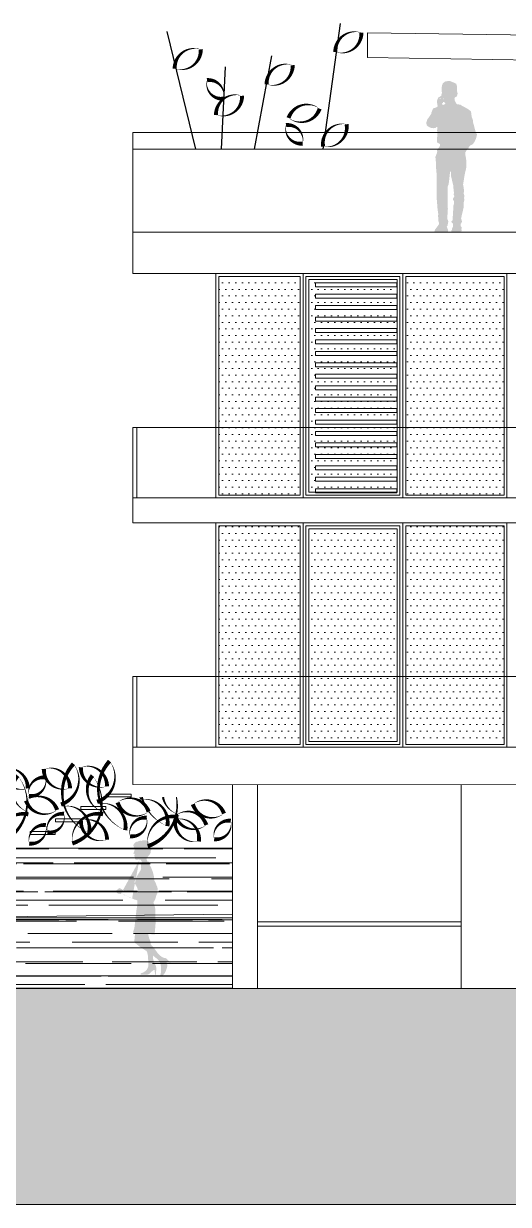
# Model space of a CAD drawing. Header units: metres. Extents: x -45 to 1930, y -347 to 488.
# Drawn here: x 191.44 to 197.27, y -127.61 to -113.4 of the extents above; entities that cross this region are included whole.
import ezdxf

# ---------------------------------------------------------------- set-up
doc = ezdxf.new("R2010")
doc.units = ezdxf.units.M
for name, color, linetype in [('2 lidi', 4, 'Continuous'), ('SRAFY', 3, 'Continuous'), ('srafy sklo', 252, 'Continuous'), ('SRAFY-TERÉN', 252, 'Continuous'), ('zariz.predmety', 203, 'Continuous'), ('ZARIZOVAKY', 251, 'Continuous'), ('ZDIVO', 1, 'Continuous')]:
    doc.layers.add(name, color=color, linetype=linetype)
doc.layers.add('FLOATINGWINDOWS', color=2, linetype='Continuous', plot=False)
pattern_1 = [(0, (0, 0), (0.0396875, 0.079375), [0, -0.079375])]
pattern_2 = [(0, (0, 0), (0.5588000000000001, 0.254), [3.81, -0.508, 1.27, -0.254]), (0, (0.33782, 0.127), (-0.254, 0.33782), [0.762, -0.08381999999999999, 1.524, -0.1905]), (0, (0.127, 0.2159), (1.3208, 0.17018), [2.032, -0.3556, 1.016, -0.254])]

# ---------------------------------------------------------------- blocks, each defined once
blk = doc.blocks.new('pan')
at = {"layer": '2 lidi'}
h = blk.add_hatch(color=254, dxfattribs=at)
h.dxf.hatch_style = 1
h.paths.add_polyline_path([(162.0869538203793, 139.2881764829906), (162.0869538203802, 139.3040680976421), (162.0750297976448, 139.3226083220937), (162.0392576611867, 139.4550384368357), (162.0392576611877, 139.473578639215), (162.0366078518141, 139.4868216661392), (162.0286584919477, 139.4987403660928), (162.0246838290792, 139.5146319807446), (162.0180593568384, 139.5702526320257), (162.0127597722185, 139.5821713319791), (161.9783125575056, 139.6073330588583), (161.9080931721995, 139.6457377905921), (161.8895446772204, 139.6589807954452), (161.8484729902626, 139.6629537101462), (161.8391987086449, 139.6735481052001), (161.8285995735329, 139.6947369394506), (161.8206502136666, 139.7079799443037), (161.8180004384219, 139.7357902589084), (161.8285995735358, 139.7490332858318), (161.8378738210261, 139.7490332858314), (161.851122765515, 139.7715464029088), (161.8550974283854, 139.7914109101872), (161.8537725407633, 139.8099511346381), (161.8484729902711, 139.8152483321651), (161.8471480685236, 139.8827876833992), (161.8391987086581, 139.9105980200758), (161.8232999889242, 139.9186747327599), (161.794152324704, 139.9311921630531), (161.766329548106, 139.941786580179), (161.7471185922498, 139.9444351899794), (161.7040595567926, 139.9364893826556), (161.6782241286919, 139.9153005484073), (161.6696123079481, 139.8934495948151), (161.6629878698305, 139.861004202027), (161.6623254089532, 139.829883136209), (161.6649751841987, 139.8146536629714), (161.6689498811956, 139.803397104432), (161.6696123079428, 139.800086353219), (161.6669625326964, 139.7980999069053), (161.6623254089508, 139.7861811848812), (161.6596756337032, 139.7630059263894), (161.6523887005835, 139.761019480076), (161.6338402056023, 139.7504250629522), (161.6232410363611, 139.7451278654262), (161.621253687862, 139.7411549507275), (161.6066798898773, 139.7047366653123), (161.6066798898769, 139.6961287165725), (161.6133043279902, 139.6537510701442), (161.6146292497409, 139.6424945116049), (161.6106545527428, 139.6325622579657), (161.6027051928761, 139.6279272018537), (161.5821693493957, 139.6193192531146), (161.5682579440327, 139.6166706433162), (161.5589836965421, 139.609386977405), (161.5384478530602, 139.5577392408238), (161.5384478530597, 139.5484691285985), (161.5073128403368, 139.5022512385431), (161.4940639299762, 139.4856974604049), (161.4900892329794, 139.4737787604535), (161.4854521092317, 139.460535733528), (161.4814774122341, 139.449941338475), (161.4808149854855, 139.4307389726106), (161.4847896483539, 139.4121987481596), (161.494726356719, 139.3996178847202), (161.5112875373282, 139.3910099359794), (161.5251989085633, 139.3830641286529), (161.5397727406732, 139.3784290725394), (161.5483845614165, 139.3771047676393), (161.5709077533936, 139.3751183213245), (161.5788571132605, 139.3777669311231), (161.5907811359974, 139.3797533774363), (161.6027051928623, 139.3896856310749), (161.6073423166075, 139.3916720773883), (161.613966788851, 139.3850505749618), (161.6106545527279, 139.3625374578843), (161.6086672042281, 139.3459837018183), (161.6126419012247, 139.3287677822668), (161.61330432797, 139.2877144407381), (161.6073423165999, 139.2546069065354), (161.6086672042219, 139.2340802357711), (161.6073423165973, 139.2075942260659), (161.6172790249623, 139.197661972426), (161.6325152838206, 139.1917026114129), (161.6431144530615, 139.1837568040864), (161.6431144530605, 139.1665408845352), (161.6384773293147, 139.1526357161973), (161.6278781600728, 139.1407170162448), (161.6152916764593, 139.1182038991676), (161.6073423165918, 139.1089337869427), (161.6113170135888, 139.0996636747171), (161.6080047774659, 139.0797991674386), (161.5887938216071, 139.0289461991966), (161.5921060577269, 138.9892171625672), (161.5967431814701, 138.9554474869498), (161.5954182938455, 138.9296236186591), (161.5974056082138, 138.8872459722306), (161.6013803052093, 138.8514898502998), (161.6046925413271, 138.7766668331539), (161.604030080448, 138.7150868208611), (161.6040300804455, 138.6693984452909), (161.604030080444, 138.6429124135142), (161.6053549680616, 138.5430603184881), (161.6027051928146, 138.5284930087361), (161.60535496806, 138.5145878403982), (161.6073423165584, 138.5066420330718), (161.6119794402991, 138.4285082647131), (161.6166165640419, 138.3874549231839), (161.6212536877853, 138.3576581622653), (161.6232410362831, 138.3397800792285), (161.6192663734124, 138.3172669621509), (161.625890845655, 138.2940917036584), (161.6219161486564, 138.2755514792078), (161.6265532724001, 138.2517140572301), (161.6311903961449, 138.2450925548036), (161.6298655085213, 138.2391331937916), (161.6292030817736, 138.2351603011641), (161.6338402055184, 138.2298630815658), (161.6265532723978, 138.2114554840405), (161.5960807205529, 138.1710643059999), (161.583494236938, 138.1551726913482), (161.5821693493143, 138.1465647205371), (161.5781946523166, 138.1439161328094), (161.5775322255685, 138.1326595742705), (161.5967431814238, 138.128353911439), (161.7398316931579, 138.128353911431), (161.7424814684054, 138.1505376352265), (161.7365194570377, 138.1591455839671), (161.7252578610506, 138.1922531181705), (161.7338696476657, 138.202847535295), (161.7358569961649, 138.2094690377209), (161.7424814684106, 138.2452251596513), (161.7424814684113, 138.2578060230897), (161.7312198724241, 138.2862785011806), (161.73850680555, 138.4040087013142), (161.735194569431, 138.4556564378969), (161.735856996186, 138.5913973038511), (161.7378443446894, 138.6748282697353), (161.7484434798043, 138.7033007478249), (161.7570553005511, 138.7788513700988), (161.7650046945501, 138.8487737241389), (161.7742789420407, 138.8567195314641), (161.7756038296608, 138.8037474899823), (161.8047514938756, 138.6805874874657), (161.806076381497, 138.6488042581626), (161.8100510443645, 138.6130481141601), (161.8127008537379, 138.5958322166802), (161.806076381493, 138.5759676873304), (161.8180004383566, 138.5600760726781), (161.8127008537351, 138.5455087629263), (161.8034266062445, 138.5375629556009), (161.7994519092458, 138.5163741434228), (161.8127008537325, 138.4978339189712), (161.8127008537307, 138.4647263847683), (161.8060763814859, 138.4475104872887), (161.8021016844839, 138.3799711139786), (161.7954772463627, 138.2700541383935), (161.7795784924996, 138.250189609044), (161.7848780771196, 138.2422438017183), (161.7915025493629, 138.2303251017645), (161.8021016844763, 138.2316494066635), (161.8007767968512, 138.194568957762), (161.7954772463577, 138.1813259529093), (161.7875278523617, 138.1641100333589), (161.7888527741124, 138.1535156383054), (161.7822283018683, 138.1482184187075), (161.7822283018672, 138.1283539114286), (161.7981270216011, 138.1283539114277), (161.8550974282931, 138.1283539114246), (161.9067682844929, 138.1336511089485), (161.9041185092478, 138.1548399211271), (161.8988189246273, 138.1588128358259), (161.905443396872, 138.1733801455777), (161.9027936216262, 138.1839745627027), (161.8921944523858, 138.199866177355), (161.8908695647638, 138.2210549895334), (161.9027936216293, 138.2382709090842), (161.9080931721225, 138.2501896090369), (161.9027936216312, 138.2740270310146), (161.8974940370114, 138.2899186456665), (161.9279665888635, 138.4210244555056), (161.9292914764901, 138.4832666092125), (161.9359159487354, 138.5097526409888), (161.9332661734909, 138.5415358702924), (161.9385657239843, 138.5561031800441), (161.9359159487385, 138.566697575098), (161.9292914764957, 138.5852377995489), (161.9292914764965, 138.5998051093009), (161.9332661734947, 138.6103995264257), (161.9319412858727, 138.632912643504), (161.9292914764997, 138.6567500654814), (161.921342116635, 138.6978033849393), (161.9412155333732, 138.818314799725), (161.9610889159815, 138.9070429631364), (161.9584391407406, 139.0037169559462), (161.9584391407414, 139.0182842656983), (161.9518146684981, 139.027554377924), (161.950489780876, 139.0460945803035), (161.9504897808766, 139.0580133023279), (161.9465151180078, 139.068607719453), (161.9491648932552, 139.0895313219237), (161.9531395561248, 139.092179909651), (161.9769876698559, 139.1305846413794), (161.9862619173461, 139.1305846413787), (161.9889116925932, 139.1451519732022), (162.0101099969493, 139.1703136780067), (162.0339580765508, 139.1795837902307), (162.0578061561533, 139.2087184097336), (162.0776795728873, 139.25374466596)])
h.paths.add_polyline_path([(161.6775617019299, 139.6551388081873), (161.6696123420636, 139.6657332253126), (161.6682874544408, 139.672354727739), (161.6709372296874, 139.6776519252657), (161.677561701931, 139.6750033375375), (161.6788865895549, 139.6882463423901), (161.6841861741758, 139.692219235017), (161.694785309289, 139.688246342389), (161.7027346691555, 139.6829491448622), (161.7080342537758, 139.6750033375358), (161.7027346691545, 139.6644089204114), (161.6894857587941, 139.6591117228852)], flags=16)
h.paths.add_polyline_path([(161.6828612865544, 139.7240024643206), (161.6788865895574, 139.7332725765461), (161.6841861741781, 139.7332725765458), (161.6868359494242, 139.7292996839183), (161.6881608370471, 139.7253267692197)], flags=16)
h.paths.add_polyline_path([(161.6378149025988, 139.7226781594235), (161.6417895654688, 139.7332725765482), (161.6576882852029, 139.7385697740739), (161.6484140377123, 139.7292996839207)], flags=16)
blk = doc.blocks.new('pani')
at = {"layer": '2 lidi'}
h = blk.add_hatch(color=254, dxfattribs=at)
h.dxf.hatch_style = 1
edge = h.paths.add_edge_path()
edge.add_arc((127.7125445816153, 160.006486360353), 0.01028382336285581, 420.15738032454817, 488.8546129559471, ccw=False)
edge.add_line((127.7176620107387, 160.0154065028369), (127.7783582332915, 159.9805854652282))
edge.add_line((127.7783582332914, 159.9805854652427), (127.7809165913757, 159.9788222169402))
edge.add_line((127.7809165913903, 159.9788222169403), (127.7854209083862, 159.9906496996842))
edge.add_line((127.7854209083862, 159.9906496996842), (127.7979952238018, 159.9868658494711))
edge.add_line((127.7979952237873, 159.9868658494709), (127.7966245649777, 159.9829710239397))
edge.add_arc((127.8113428024709, 159.9589328465416), 0.02818617547550026, 417.0679477813011, 481.47854875566, ccw=False)
edge.add_arc((127.8363472909044, 159.9319305097278), 0.05157620989337796, 418.01845477445363, 460.8190267398489, ccw=False)
edge.add_arc((127.871144863932, 159.935382854572), 0.04098401266637072, 416.40835059919965, 460.5166247991097, ccw=False)
edge.add_arc((127.9003467302377, 159.921918736599), 0.04804920557306866, 414.82660982852707, 457.80675219803874, ccw=False)
edge.add_arc((127.9334381769306, 159.9286379835297), 0.03300362912025683, 446.1076731388703, 459.43910268659516, ccw=False)
edge.add_ellipse((127.7831855234944, 159.9657042891761), major_axis=(4.767710159800002e-05, 0.1525491429022624), ratio=1, start_angle=268.4632272824393, end_angle=308.6852796007429)
edge.add_arc((127.9532235915376, 160.0890425072795), 0.05813163758922323, 158.3411392252194, 208.8232437894766, ccw=False)
edge.add_arc((128.2829918898679, 159.9580859601261), 0.4129509547384177, 509.84542816480837, 518.3411392252195, ccw=False)
edge.add_line((127.9259242002318, 160.1655254839354), (127.9772467674251, 160.2525012987063))
edge.add_line((127.977246767425, 160.2525012987063), (127.9695921220429, 160.2480359007918))
edge.add_line((127.9695921220575, 160.248035900792), (127.9713334645223, 160.3049558509132))
edge.add_line((127.9713334645369, 160.3049558509133), (127.9824033739032, 160.3065349386819))
edge.add_ellipse((127.9104880512265, 160.3144045131663), major_axis=(2.261029787446845e-05, 0.07234461504387459), ratio=1, start_angle=263.772972551509, end_angle=295.7567999352441)
edge.add_ellipse((127.9486275211316, 160.332397355421), major_axis=(9.431580590946066e-06, 0.03017757974244791), ratio=1, start_angle=-63.56876440195146, end_angle=-8.161781600616386)
edge.add_line((127.952921128489, 160.3622679319721), (127.9347493195701, 160.3610876902709))
edge.add_line((127.9347493195701, 160.3610876902709), (127.9153356416653, 160.3601461024701))
edge.add_line((127.9153356416653, 160.3601461024701), (127.9069196591664, 160.3608973631059))
edge.add_arc((127.9071906641746, 160.3639332913511), 0.003047999999882433, 242.03189565388118, 264.8989584059329, ccw=False)
edge.add_arc((127.9117950895971, 160.372604597898), 0.01286595756202403, 154.4370695807236, 242.0318956641819, ccw=False)
edge.add_ellipse((127.8903964518783, 160.3828772629093), major_axis=(3.39749671388752e-06, 0.01087073656630446), ratio=1, start_angle=244.2782288700299, end_angle=336.0300320934197)
edge.add_arc((127.8964540052171, 160.3980589986879), 0.005499525912215009, 218.4689438560781, 252.67045776487112, ccw=False)
edge.add_arc((127.8928329588443, 160.3970012995128), 0.002460705699389315, 112.5014554965395, 253.84200358566181, ccw=False)
edge.add_arc((127.9264550873292, 160.2877434212374), 0.116764206714937, 464.8255324046633, 467.2183602702706, ccw=False)
edge.add_ellipse((127.8864968013957, 160.4033759745351), major_axis=(3.266270599556832e-06, 0.01045086139359943), ratio=1, start_angle=254.730471834477, end_angle=298.4703152205136)
edge.add_ellipse((127.899334935775, 160.3936846345123), major_axis=(4.724786550842821e-06, 0.0151175745707964), ratio=1, start_angle=13.98793659864376, end_angle=18.38585519343384)
edge.add_arc((127.8927974465022, 160.4180499401981), 0.01017373547148671, 239.76627202114992, 280.0401234973605, ccw=False)
edge.add_arc((127.8923289021347, 160.4077490267882), 0.004893361121689614, 459.3217845640042, 522.0136342203881, ccw=False)
edge.add_ellipse((127.8850298147556, 160.4213260967814), major_axis=(3.407464731492455e-06, 0.01090263054666624), ratio=1, start_angle=216.6574919619548, end_angle=305.9071536944742)
edge.add_line((127.8938625996063, 160.4277174406202), (127.8835800853583, 160.4313722405207))
edge.add_line((127.8835800853583, 160.4313722405207), (127.8815901154271, 160.4327007120059))
edge.add_line((127.8815901154271, 160.4327007120059), (127.8799317725682, 160.4336971174532))
edge.add_line((127.8799317725683, 160.4336971174532), (127.8792688296787, 160.435357136576))
edge.add_line((127.8792688296641, 160.4353571365758), (127.8805967904553, 160.4386763453981))
edge.add_line((127.8805967904553, 160.4386763453981), (127.8958476399238, 160.4790017756807))
edge.add_ellipse((127.8929967137824, 160.4800799798012), major_axis=(9.526097348609021e-07, 0.003047999851137721), ratio=1, start_angle=249.3015727408036, end_angle=295.7861349120419)
edge.add_line((127.8957416206016, 160.4814050422783), (127.8902364484189, 160.4928091722846))
edge.add_ellipse((127.8012707534687, 160.4435278917216), major_axis=(3.178590939687923e-05, 0.1017031881624786), ratio=1, start_angle=-60.99845622198116, end_angle=-55.3296565672393)
edge.add_arc((127.9209822880197, 160.507862464376), 0.03663129635522555, 135.7257132444281, 190.2311754233157, ccw=False)
edge.add_ellipse((127.9352949870627, 160.4907022437285), major_axis=(1.840945125420034e-05, 0.05890345503399997), ratio=1, start_angle=43.51048625090534, end_angle=79.39821367104585)
edge.add_arc((127.9203550746537, 160.4991053868045), 0.04302458552665595, 511.6027414891749, 536.7327350482561, ccw=False)
edge.add_arc((127.8933479677804, 160.5288025782637), 0.01424106275010295, 159.227078187775, 220.4293366739411, ccw=False)
edge.add_line((127.8800326681541, 160.5338533864964), (127.8858349975386, 160.5502037836536))
edge.add_arc((127.9079354442382, 160.5279952232405), 0.03133129266364829, 472.9551379745943, 494.8601989201875, ccw=False)
edge.add_arc((127.9313178536703, 160.5368152896754), 0.04084976593513885, 444.49428659019543, 510.637321579843, ccw=False)
edge.add_arc((127.9649171513036, 160.5342694365348), 0.05241907521711254, 436.085596237834, 484.4860422774348, ccw=False)
edge.add_arc((128.0033833795227, 160.5413794793416), 0.05083968654026313, 432.8599268776603, 480.5756481870353, ccw=False)
edge.add_arc((128.0294055558131, 160.5496798265286), 0.04176669762452144, 371.59104919378694, 465.3258436312751, ccw=False)
edge.add_arc((128.042105257299, 160.5144281157976), 0.05196989680119713, 345.98163214273836, 417.1177074126011, ccw=False)
edge.add_arc((128.0574710586558, 160.4880779069111), 0.03766062098689137, 323.40085217692985, 381.43252356793823, ccw=False)
edge.add_arc((128.0285397621681, 160.4689419208247), 0.05925918435281793, 344.0111078675035, 356.79048428046303, ccw=False)
edge.add_arc((128.0655634108398, 160.444918188858), 0.0213782256404927, 328.47350699599156, 381.1133237976593, ccw=False)
edge.add_line((128.0837861777881, 160.4337396694219), (128.0510523455659, 160.3917328831945))
edge.add_ellipse((128.0735056506902, 160.3657333977667), major_axis=(1.07365290223593e-05, 0.03435293348819848), ratio=1, start_angle=40.83198619235218, end_angle=119.7331008917196)
edge.add_ellipse((128.0759369014176, 160.3562200870568), major_axis=(1.035443201485359e-05, 0.03313036397271098), ratio=1, start_angle=103.128597525191, end_angle=135.8095853943575)
edge.add_line((128.0528361172773, 160.3324719314291), (128.0623881329808, 160.3386129619096))
edge.add_line((128.0623881329809, 160.3386129618951), (128.0725430769628, 160.308093154467))
edge.add_line((128.0725430769628, 160.308093154467), (128.0687599614733, 160.3058862441331))
edge.add_arc((127.7165821392304, 160.0851644580096), 0.4156288312402539, 362.72738954519116, 392.076767465641, ccw=False)
edge.add_arc((128.0230277925261, 160.0220027199874), 0.1367379151637393, 372.2555414471916, 397.34078713459166, ccw=False)
edge.add_arc((128.0922561712336, 160.0069480302932), 0.07803577091989843, 366.01673463235653, 394.39351339598124, ccw=False)
edge.add_arc((128.0853082556427, 160.0008923427092), 0.08574375424968082, 350.4076005597608, 369.5565854519064, ccw=False)
edge.add_arc((128.0797448780431, 159.9791277865041), 0.09041790633793888, 326.33456072066906, 364.7430362013368, ccw=False)
edge.add_arc((127.9454976138095, 159.9666473885404), 0.212855870804186, 324.9985449311098, 349.8140676344604, ccw=False)
edge.add_arc((127.8268749620082, 159.7180990259224), 0.3191059606072086, 364.7558608529726, 383.34573302973877, ccw=False)
edge.add_arc((128.1038370944406, 159.7418344522894), 0.04113529345167623, 360.1485611448183, 363.7937174724356, ccw=False)
edge.add_line((128.1449722496099, 159.7419411110992), (128.1453837797029, 159.5832260930891))
edge.add_line((128.1453837797031, 159.5832260930746), (128.1398469220341, 159.5159103313543))
edge.add_line((128.1398469220341, 159.5159103313543), (128.134829923805, 159.4639634335262))
edge.add_arc((128.1285348205488, 159.4647966051702), 0.006350000000000562, 259.13489172980417, 352.46058876184054, ccw=False)
edge.add_line((128.1273378619451, 159.4585604372637), (128.0762029847299, 159.4649299974234))
edge.add_line((128.07620298473, 159.4649299974234), (128.0583345198666, 159.4661850941679))
edge.add_line((128.0583345198665, 159.4661850941824), (128.061894994264, 159.4383550933286))
edge.add_line((128.0618949942641, 159.4383550933286), (128.0685671754691, 159.4137697506342))
edge.add_line((128.0685671754692, 159.4137697506197), (128.0820952296431, 159.3828246990021))
edge.add_line((128.0820952296284, 159.3828246990165), (128.0893428152937, 159.3394229575684))
edge.add_arc((127.982602051, 159.2502488755286), 0.1390884886231232, 395.7851858075937, 399.87628238618254, ccw=False)
edge.add_arc((127.4951451579513, 158.7857361178429), 0.8113515537163977, 394.19771917250023, 402.28040332917396, ccw=False)
edge.add_ellipse((128.3112410741125, 159.3403068395917), major_axis=(5.480022221890836e-05, 0.1753405020471864), ratio=1, start_angle=124.2156261666667, end_angle=157.6726714494516)
edge.add_arc((128.2458160651454, 159.126034000767), 0.05211335945743379, 402.273187143879, 451.36023656277763, ccw=False)
edge.add_ellipse((128.4444320003529, 159.3065907644119), major_axis=(6.760346029346653e-05, 0.2163061423479677), ratio=1, start_angle=132.2910941380454, end_angle=146.726391685159)
edge.add_line((128.3257017605145, 159.1257829052634), (128.3238881857697, 159.1135207881462))
edge.add_line((128.3238881857552, 159.113520788146), (128.3084451631888, 159.1241359075377))
edge.add_line((128.3084451631887, 159.1241359075377), (128.3039736298048, 159.1282621471314))
edge.add_line((128.3039736298049, 159.1282621471314), (128.2858785519879, 159.1376939904929))
edge.add_line((128.2858785519879, 159.1376939904929), (128.2819549344195, 159.1360635112799))
edge.add_line((128.2819549344194, 159.1360635112799), (128.2805410414433, 159.129491552874))
edge.add_line((128.2805410414286, 159.1294915528884), (128.278794080307, 159.1181777955612))
edge.add_line((128.278794080307, 159.1181777955612), (128.2856662212047, 159.0980977957829))
edge.add_line((128.2856662212049, 159.0980977957684), (128.286976900491, 159.0760858404416))
edge.add_line((128.2869769004763, 159.076085840456), (128.2792262925046, 159.0470860476672))
edge.add_line((128.2792262925045, 159.0470860476672), (128.2672856124421, 159.0126623365342))
edge.add_line((128.2672856124421, 159.0126623365342), (128.2478307653736, 158.9797194659109))
edge.add_line((128.2478307653734, 158.9797194659255), (128.2183520266918, 158.9531989150192))
edge.add_line((128.2183520267066, 158.9531989150048), (128.2066477876098, 158.9492558371703))
edge.add_line((128.2066477875952, 158.9492558371701), (128.2029240108966, 158.9504704373126))
edge.add_line((128.202924010911, 158.9504704373274), (128.2041896698551, 158.9684892732368))
edge.add_line((128.2041896698551, 158.9684892732368), (128.2103115371808, 159.0014156253475))
edge.add_line((128.2103115371809, 159.001415625333), (128.2130943028058, 159.0545903333667))
edge.add_line((128.2130943028057, 159.0545903333812), (128.2075635378724, 159.0978655645165))
edge.add_line((128.2075635378871, 159.0978655645021), (128.1997529028023, 159.1222401600332))
edge.add_line((128.1997529028023, 159.1222401600332), (128.1736564524132, 159.1574295552277))
edge.add_line((128.1736564524132, 159.1574295552277), (128.13847251512, 159.1858330059042))
edge.add_line((128.13847251512, 159.1858330059042), (128.1159731708734, 159.2039857304917))
edge.add_ellipse((128.2682100498716, 159.1873434079397), major_axis=(4.786296198834154e-05, 0.1531438276103477), ratio=1, start_angle=83.77918592412509, end_angle=120.9883381173614)
edge.add_arc((128.0284242506485, 159.0434339361924), 0.1265116057038329, 357.8360208435755, 390.97043112319506, ccw=False)
edge.add_ellipse((128.7766190050349, 158.9675679743403), major_axis=(0.0001955925514645735, 0.6258240346816508), ratio=1, start_angle=83.49545622933275, end_angle=89.3577375330603)
edge.add_line((128.1508364813744, 158.9747786414744), (128.1396420539066, 158.9746321865877))
edge.add_line((128.1396420539067, 158.9746321865732), (128.1350277061706, 159.0276594353663))
edge.add_ellipse((128.1306521357947, 159.0280070510249), major_axis=(1.371832018897022e-06, 0.004389356560580007), ratio=1, start_angle=265.4756041301545, end_angle=386.9949361400867)
edge.add_ellipse((128.1988049001253, 158.8941170455751), major_axis=(4.832648715747855e-05, 0.1546269372142362), ratio=1, start_angle=26.99493614008674, end_angle=48.31789460879737)
edge.add_arc((128.0317003538676, 159.0430018301874), 0.06918236798137159, 276.77486161330796, 318.29998761463094, ccw=False)
edge.add_line((128.0398616799009, 158.9743025376491), (127.9644905558575, 158.9741470312433))
edge.add_line((127.9644905558721, 158.9741470312434), (127.96769602981, 158.9908079820544))
edge.add_ellipse((127.9447068779287, 159.1052586295324), major_axis=(3.648441442148625e-05, 0.1167366715413367), ratio=1, start_angle=191.3754970598137, end_angle=226.3235654547076)
edge.add_ellipse((127.9790508794839, 159.08626899549), major_axis=(2.482097396939064e-05, 0.07941796330145921), ratio=1, start_angle=219.0935125914507, end_angle=272.1836806674058)
edge.add_ellipse((127.3399873211286, 159.1085215244832), major_axis=(0.000224614212157791, 0.7186826463833345), ratio=1, start_angle=268.4829492313571, end_angle=275.6522754542194)
edge.add_ellipse((127.8360106376219, 159.1764834917612), major_axis=(6.850869878427165e-05, 0.2192025716875426), ratio=1, start_angle=-89.30295255477233, end_angle=-68.11093008585826)
edge.add_line((128.0394358646617, 159.2581410029335), (127.996667530766, 159.2847501993339))
edge.add_arc((128.6139196248974, 160.2306047132516), 1.129442742776673, 234.2600633318144, 236.87206709382582, ccw=False)
edge.add_line((127.9542040849187, 159.3138624836609), (127.8950979841812, 159.3604663960796))
edge.add_arc((127.9042669858275, 159.3720951179294), 0.01480870564250669, 173.7381535170441, 231.7449667642247, ccw=False)
edge.add_line((127.8895466317703, 159.3737103390494), (127.9009843522491, 159.4779482622338))
edge.add_line((127.9009843522491, 159.4779482622338), (127.879911739804, 159.4796737022951))
edge.add_arc((127.8804299479309, 159.4860025221008), 0.006350000000001204, 160.0299278343041, 265.31902449704654, ccw=False)
edge.add_line((127.8744617661774, 159.4881712329024), (127.8902968651639, 159.5317486196949))
edge.add_line((127.8902968651786, 159.5317486196805), (127.9021196187992, 159.6220875768831))
edge.add_line((127.9021196187847, 159.6220875768829), (127.9020852005659, 159.6226373656715))
edge.add_line((127.9020852005658, 159.6226373656715), (127.9154507557457, 159.7471094197007))
edge.add_line((127.9154507557457, 159.7471094197007), (127.9287509221187, 159.823381292872))
edge.add_line((127.9287509221187, 159.823381292872), (127.9263825536266, 159.8675091165634))
edge.add_arc((127.9545999935078, 159.9346114529635), 0.07279386967657109, 235.0165641503065, 247.1925880541017, ccw=False)
edge.add_arc((127.9276354881584, 159.9867486213552), 0.1127502323811959, 235.796702644434, 262.47219632415835, ccw=False)
edge.add_arc((127.8785457332291, 159.9866083463191), 0.09419989882836, 227.2097953127797, 261.27422402666645, ccw=False)
edge.add_arc((127.8257552703845, 159.9880953236745), 0.07149803490939582, 229.4789134838832, 260.98680299462166, ccw=False)
edge.add_line((127.7793010054635, 159.9337448842468), (127.7775843767935, 159.9295593409506))
edge.add_line((127.7775843767936, 159.9295593409506), (127.7643309444526, 159.9352714515504))
edge.add_line((127.7643309444527, 159.9352714515358), (127.7667678833286, 159.9416703911764))
edge.add_line((127.7667678833429, 159.9416703911911), (127.7344071048295, 159.9540576331064))
edge.add_line((127.7344071048296, 159.9540576331064), (127.7304781724453, 159.9473962147257))
edge.add_arc((127.7279270972523, 159.9489008495316), 0.002961741128500069, 261.05338379827754, 329.46771856180015, ccw=False)
edge.add_line((127.7274665046204, 159.9459751419334), (127.6933495867054, 159.9513461507566))
edge.add_line((127.6933495867055, 159.9513461507566), (127.6640421879898, 159.9760920488185))
edge.add_arc((127.6659529306052, 159.9783550055208), 0.002961741128501487, 128.8546129559471, 229.8237013657089, ccw=False)
edge.add_line((127.6640948930652, 159.9806614328427), (127.7060930623308, 160.0144947885323))
edge = h.paths.add_edge_path(flags=16)
edge.add_arc((128.1346859587969, 159.7428794037193), 0.01028382336285175, 360.1485611448183, 363.6714558781501, ccw=False)
edge.add_arc((128.1346859587969, 159.7428794037193), 0.01028382336285175, 360.1485611448183, 363.67145587815)
edge = h.paths.add_edge_path(flags=17)
edge.add_arc((128.1244029945704, 159.7425347255257), 0.0205676467257035, 360.1485611448183, 363.7108327839449, ccw=False)
edge.add_arc((128.1244029945704, 159.7425347255257), 0.0205676467257035, 360.1485611448183, 363.7108327839449)
edge = h.paths.add_edge_path(flags=16)
edge.add_arc((127.9276354881584, 159.9867486213552), 0.1127502323811998, 235.5357133074828, 235.796702644434, ccw=False)
edge.add_line((127.7344071048296, 159.9540576331064), (127.7330717515118, 159.9545687872025))
edge.add_line((127.956530631155, 160.3625023657362), (127.9529211285036, 160.3622679319723))

msp = doc.modelspace()

# ---------------------------------------------------------------- hatches: boundary and pattern name
at = {"layer": 'SRAFY', "linetype": 'Continuous', "lineweight": 0}
msp.add_hatch(color=251, dxfattribs=at).paths.add_polyline_path([(180.1033176948525, -123.3124516522245), (184.7253562773611, -123.5403758516912), (190.0288377794891, -124.1652836843076), (190.0288377794891, -125.0152836843076), (207.1533176948524, -125.0124516522245), (208.4423275560674, -125.0124516522245), (208.4423275560674, -127.6142220627144), (180.1033176948525, -127.6142220627144)])
h = msp.add_hatch(dxfattribs=at)
h.set_pattern_fill('AR-RROOF', color=253, scale=0.01, style=0)
h.set_pattern_definition(pattern_2)
h.paths.add_polyline_path([(193.9533176948524, -124.12003021045), (193.9533176948524, -123.325552183725), (189.5242196509828, -123.325552183725, -0.3122303575583816), (189.3405123196789, -123.4221771705551, -0.1349566960741268), (189.3444080238554, -123.325552183725), (188.9018685990293, -123.325552183725, -0.4519998854102406), (188.6974421772546, -123.5077481174631, -0.2852058996835772), (188.7593733882019, -123.325552183725), (184.7253562773611, -123.325552183725), (184.7253562773611, -123.5403758516912), (190.0288377794892, -124.1652836843076)])
h.paths.add_polyline_path([(189.4864453243223, -123.6914527308011, -0.5205670505517462), (189.2033442817291, -123.4246915000965, -0.5205670505517462)], flags=16)
h.paths.add_polyline_path([(188.9737081360891, -123.6824676165698, -0.5205670505517461), (189.1734177505336, -123.4601747402808, -0.5205670505517461)], flags=16)
h.paths.add_polyline_path([(188.8738616984475, -123.7499449352316, -0.5205670505517462), (188.5601209007828, -123.5200004501668, -0.5205670505517462)], flags=16)
h = msp.add_hatch(dxfattribs=at)
h.set_pattern_fill('AR-RROOF', color=251, scale=0.01, style=0)
h.set_pattern_definition(pattern_2)
h.paths.add_polyline_path([(190.0288377794891, -124.1652836843076), (193.9533176948524, -124.1652836843076), (193.9533176948524, -125.0131079212487), (190.0288377794891, -125.0131079212487)])
at = {"layer": 'srafy sklo', "linetype": 'Continuous', "lineweight": 0}
h = msp.add_hatch(dxfattribs=at)
h.set_pattern_fill('DOTS', color=256, scale=0.05, style=0)
h.set_pattern_definition(pattern_1)
h.paths.add_polyline_path([(194.7665057281775, -118.2624516522244), (194.7665057281775, -116.4474516522245), (193.7883176948525, -116.4474516522245), (193.7883176948525, -118.2624516522245)])
h = msp.add_hatch(dxfattribs=at)
h.set_pattern_fill('DOTS', color=256, scale=0.05, style=0)
h.set_pattern_definition(pattern_1)
h.paths.add_polyline_path([(194.7665057281775, -118.2624516522244), (194.7665057281775, -116.4474516522245), (193.7883176948525, -116.4474516522245), (193.7883176948525, -118.2624516522245)])
h = msp.add_hatch(dxfattribs=at)
h.set_pattern_fill('DOTS', color=256, scale=0.05, style=0)
h.set_pattern_definition(pattern_1)
h.paths.add_polyline_path([(194.8715057281775, -116.4824516522245), (194.8715057281775, -118.2624516522245), (195.9315057281775, -118.2624516522245), (195.9315057281775, -118.2223438165383), (194.9524863024695, -118.2223438165383), (194.9524863024695, -118.1738772370866), (195.9315057281775, -118.1738772370866), (195.9315057281775, -118.0846030565373), (194.9524863024695, -118.0846030565373), (194.9524863024695, -118.0361364770857), (195.9315057281775, -118.0361364770857), (195.9315057281775, -117.9468622965364), (194.9524863024695, -117.9468622965364), (194.9524863024695, -117.8983957170847), (195.9315057281775, -117.8983957170847), (195.9315057281775, -117.8091215365354), (194.9524863024695, -117.8091215365354), (194.9524863024695, -117.7606549570838), (195.9315057281775, -117.7606549570838), (195.9315057281775, -117.6713807765345), (194.9524863024695, -117.6713807765345), (194.9524863024695, -117.6229141970828), (195.9315057281775, -117.6229141970828), (195.9315057281775, -117.5336400165335), (194.9524863024695, -117.5336400165335), (194.9524863024695, -117.4851734370819), (195.9315057281775, -117.4851734370819), (195.9315057281775, -117.3958992565326), (194.9524863024695, -117.3958992565326), (194.9524863024695, -117.3474326770809), (195.9315057281775, -117.3474326770809), (195.9315057281775, -117.2581584965316), (194.9524863024695, -117.2581584965316), (194.9524863024695, -117.20969191708), (195.9315057281775, -117.20969191708), (195.9315057281775, -117.1204177365307), (194.9524863024695, -117.1204177365307), (194.9524863024695, -117.071951157079), (195.9315057281775, -117.071951157079), (195.9315057281775, -116.9826769765297), (194.9524863024695, -116.9826769765297), (194.9524863024695, -116.9342103970781), (195.9315057281775, -116.9342103970781), (195.9315057281775, -116.8449362165288), (194.9524863024695, -116.8449362165288), (194.9524863024695, -116.7964696370771), (195.9315057281775, -116.7964696370771), (195.9315057281775, -116.7071954565278), (194.9524863024695, -116.7071954565278), (194.9524863024695, -116.6587288770762), (195.9315057281775, -116.6587288770762), (195.9315057281775, -116.5694546965269), (194.9524863024695, -116.5694546965269), (194.9524863024695, -116.5209881170752), (195.9315057281775, -116.5209881170752), (195.9315057281775, -116.4824516522245)])
h = msp.add_hatch(dxfattribs=at)
h.set_pattern_fill('DOTS', color=256, scale=0.05, style=0)
h.set_pattern_definition(pattern_1)
h.paths.add_polyline_path([(196.0365057281775, -116.4474516522246), (196.0365057281775, -118.2624516522245), (197.2185362262166, -118.2624516522245), (197.2185362262167, -116.4474516522246)])
h = msp.add_hatch(dxfattribs=at)
h.set_pattern_fill('DOTS', color=256, scale=0.05, style=0)
h.set_pattern_definition(pattern_1)
h.paths.add_polyline_path([(197.2185362262167, -116.4474516522246), (196.0365057281775, -116.4474516522246), (196.0365057281775, -118.2624516522245), (197.2185362262166, -118.2624516522245)])
h = msp.add_hatch(dxfattribs=at)
h.set_pattern_fill('DOTS', color=256, scale=0.05, style=0)
h.set_pattern_definition(pattern_1)
h.paths.add_polyline_path([(196.0365057281775, -116.4474516522246), (196.0365057281775, -118.2624516522245), (197.2185362262166, -118.2624516522245), (197.2185362262167, -116.4474516522246)])
h = msp.add_hatch(dxfattribs=at)
h.set_pattern_fill('DOTS', color=256, scale=0.05, style=0)
h.set_pattern_definition(pattern_1)
h.paths.add_polyline_path([(194.7665057281775, -119.0774516522244), (194.7665057281775, -118.2624516522245), (193.7883176948525, -118.2624516522245), (193.7883176948525, -119.0774516522244)])
h = msp.add_hatch(dxfattribs=at)
h.set_pattern_fill('DOTS', color=256, scale=0.05, style=0)
h.set_pattern_definition(pattern_1)
h.paths.add_polyline_path([(195.9315057281775, -118.4978253365402), (194.9524863024695, -118.4978253365402), (194.9524863024695, -118.4493587570885), (195.9315057281775, -118.4493587570885), (195.9315057281775, -118.3600845765392), (194.9524863024695, -118.3600845765392), (194.9524863024695, -118.3116179970876), (195.9315057281775, -118.3116179970876), (195.9315057281775, -118.2624516522245), (194.8715057281775, -118.2624516522244), (194.8715057281775, -119.0424516522245), (194.9524863024695, -119.0424516522245), (194.9524863024695, -119.0003217970923), (195.9315057281775, -119.0003217970923), (195.9315057281775, -118.911047616543), (194.9524863024695, -118.911047616543), (194.9524863024695, -118.8625810370914), (195.9315057281775, -118.8625810370914), (195.9315057281775, -118.7733068565421), (194.9524863024695, -118.7733068565421), (194.9524863024695, -118.7248402770904), (195.9315057281775, -118.7248402770904), (195.9315057281775, -118.6355660965411), (194.9524863024695, -118.6355660965411), (194.9524863024695, -118.5870995170895), (195.9315057281775, -118.5870995170895)])
h = msp.add_hatch(dxfattribs=at)
h.set_pattern_fill('DOTS', color=256, scale=0.05, style=0)
h.set_pattern_definition(pattern_1)
h.paths.add_polyline_path([(197.2185362262166, -118.2624516522245), (196.0365057281775, -118.2624516522245), (196.0365057281775, -119.0774516522245), (197.2185362262166, -119.0774516522245)])
h = msp.add_hatch(dxfattribs=at)
h.set_pattern_fill('DOTS', color=256, scale=0.05, style=0)
h.set_pattern_definition(pattern_1)
h.paths.add_polyline_path([(194.7665057281775, -119.4474516522244), (193.7883176948525, -119.4474516522244), (193.7883176948525, -121.2624516522244), (194.7665057281775, -121.2624516522244)])
h = msp.add_hatch(dxfattribs=at)
h.set_pattern_fill('DOTS', color=256, scale=0.05, style=0)
h.set_pattern_definition(pattern_1)
h.paths.add_polyline_path([(194.7665057281775, -119.4474516522244), (193.7883176948525, -119.4474516522244), (193.7883176948525, -121.2624516522244), (194.7665057281775, -121.2624516522244)])
h = msp.add_hatch(dxfattribs=at)
h.set_pattern_fill('DOTS', color=256, scale=0.05, style=0)
h.set_pattern_definition(pattern_1)
h.paths.add_polyline_path([(194.7665057281775, -119.4474516522244), (193.7883176948525, -119.4474516522244), (193.7883176948525, -121.2624516522244), (194.7665057281775, -121.2624516522244)])
h = msp.add_hatch(dxfattribs=at)
h.set_pattern_fill('DOTS', color=256, scale=0.05, style=0)
h.set_pattern_definition(pattern_1)
h.paths.add_polyline_path([(194.8715057281775, -119.4824516522245), (194.8715057281775, -121.2624516522244), (195.9315057281775, -121.2624516522244), (195.9315057281775, -119.4824516522245)])
h = msp.add_hatch(dxfattribs=at)
h.set_pattern_fill('DOTS', color=256, scale=0.05, style=0)
h.set_pattern_definition(pattern_1)
h.paths.add_polyline_path([(194.8715057281775, -119.4824516522245), (194.8715057281775, -121.2624516522244), (195.9315057281775, -121.2624516522244), (195.9315057281775, -119.4824516522245)])
h = msp.add_hatch(dxfattribs=at)
h.set_pattern_fill('DOTS', color=256, scale=0.05, style=0)
h.set_pattern_definition(pattern_1)
h.paths.add_polyline_path([(194.8715057281775, -119.4824516522245), (194.8715057281775, -121.2624516522244), (195.9315057281775, -121.2624516522244), (195.9315057281775, -119.4824516522245)])
h = msp.add_hatch(dxfattribs=at)
h.set_pattern_fill('DOTS', color=256, scale=0.05, style=0)
h.set_pattern_definition(pattern_1)
h.paths.add_polyline_path([(196.0365057281775, -119.4474516522245), (196.0365057281775, -121.2624516522244), (197.2185362262166, -121.2624516522244), (197.2185362262167, -119.4474516522245)])
h = msp.add_hatch(dxfattribs=at)
h.set_pattern_fill('DOTS', color=256, scale=0.05, style=0)
h.set_pattern_definition(pattern_1)
h.paths.add_polyline_path([(196.0365057281775, -119.4474516522245), (196.0365057281775, -121.2624516522244), (197.2185362262166, -121.2624516522244), (197.2185362262167, -119.4474516522245)])
h = msp.add_hatch(dxfattribs=at)
h.set_pattern_fill('DOTS', color=256, scale=0.05, style=0)
h.set_pattern_definition(pattern_1)
h.paths.add_polyline_path([(196.0365057281775, -119.4474516522245), (196.0365057281775, -121.2624516522244), (197.2185362262166, -121.2624516522244), (197.2185362262167, -119.4474516522245)])
h = msp.add_hatch(dxfattribs=at)
h.set_pattern_fill('DOTS', color=256, scale=0.05, style=0)
h.set_pattern_definition(pattern_1)
h.paths.add_polyline_path([(194.7665057281775, -121.2624516522244), (193.7883176948525, -121.2624516522244), (193.7883176948525, -122.0774516522244), (194.7665057281775, -122.0774516522244)])
h = msp.add_hatch(dxfattribs=at)
h.set_pattern_fill('DOTS', color=256, scale=0.05, style=0)
h.set_pattern_definition(pattern_1)
h.paths.add_polyline_path([(195.9315057281775, -121.2624516522244), (194.8715057281775, -121.2624516522244), (194.8715057281775, -122.0424516522245), (195.9315057281775, -122.0424516522245)])
h = msp.add_hatch(dxfattribs=at)
h.set_pattern_fill('DOTS', color=256, scale=0.05, style=0)
h.set_pattern_definition(pattern_1)
h.paths.add_polyline_path([(197.2185362262166, -121.2624516522244), (196.0365057281775, -121.2624516522244), (196.0365057281775, -122.0774516522245), (197.2185362262166, -122.0774516522245)])

# ---------------------------------------------------------------- linework, layer by layer
at = {"layer": 'FLOATINGWINDOWS', "linetype": 'Continuous', "lineweight": 0, "flags": 128}
msp.add_lwpolyline([(180.1033176948525, -123.3124516522245), (184.7253562773611, -123.5403758516912), (190.0288377794891, -124.1652836843076), (190.0288377794891, -125.0152836843076), (207.1533176948524, -125.0124516522245), (208.4423275560674, -125.0124516522245), (208.4423275560674, -127.6142220627144), (180.1033176948525, -127.6142220627144)], close=True, dxfattribs=at)
at = {"layer": 'SRAFY', "linetype": 'Continuous', "lineweight": 0}
for p, q in [((192.7533176948525, -115.9124516522245), (202.9533176948524, -115.9124516522245)), ((192.7533176948525, -115.9124516522245), (192.7533176948525, -116.4124516522245)), ((192.7533176948525, -116.4124516522245), (196.7533176948525, -116.4124516522245)), ((196.7533176948525, -116.4124516522245), (202.9533176948524, -116.4124516522245)), ((192.7533176948525, -119.1124516522245), (192.7533176948525, -118.2624516522245)), ((192.7533176948525, -118.2624516522245), (192.8033176948525, -118.2624516522245)), ((192.8033176948525, -118.2624516522245), (192.8033176948525, -119.1124516522245)), ((192.7533176948525, -119.1124516522245), (196.7533176948525, -119.1124516522244)), ((192.7533176948525, -119.1124516522245), (192.7533176948525, -119.4124516522245)), ((196.7533176948525, -119.1124516522245), (200.4033176948524, -119.1124516522245)), ((192.7533176948525, -119.4124516522245), (202.9533176948524, -119.4124516522245)), ((192.7533176948525, -122.1124516522244), (192.7533176948525, -121.2624516522244)), ((192.7533176948525, -121.2624516522244), (192.8033176948525, -121.2624516522244)), ((192.8033176948525, -121.2624516522244), (192.8033176948525, -122.1124516522244)), ((192.8033176948525, -121.2624516522244), (202.9533176948524, -121.2624516522244)), ((192.7533176948525, -122.1124516522245), (202.9533176948524, -122.1124516522245)), ((192.7533176948525, -122.1124516522245), (192.7533176948525, -122.5622033030816)), ((192.7533176948525, -122.5622033030816), (202.9533176948524, -122.5639342213498)), ((193.9533176948524, -122.5633551666274), (193.9533176948524, -125.0131079212487)), ((194.2533176948524, -122.5633551666274), (194.2533176948524, -125.0130610448898)), ((184.7253562773611, -123.325552183725), (193.9533176948525, -123.325552183725)), ((190.0288129726156, -124.8652836863589), (193.9533176948524, -124.8646346550693)), ((208.4423275560674, -127.6142220627144), (180.1033176948525, -127.6142220627143))]:
    msp.add_line(p, q, dxfattribs=at)
at = {"layer": 'SRAFY', "color": 251, "linetype": 'Continuous', "lineweight": 0}
for p, q in [((193.7533176948525, -119.1124516522245), (193.7533176948525, -116.4124516522245)), ((194.8015057281775, -119.1124516522245), (194.8015057281775, -116.4124516522245)), ((196.0015057281775, -119.1124516522245), (196.0015057281775, -116.4124516522245)), ((197.2533176948525, -116.4124516522245), (197.2533176948525, -119.1124516522245)), ((197.2533176948524, -119.1124516522245), (197.2533176948525, -116.4124516522245)), ((193.7533176948525, -122.1124516522244), (193.7533176948525, -119.4124516522245)), ((194.8015057281775, -122.1124516522245), (194.8015057281775, -119.4124516522245)), ((196.0015057281775, -122.1124516522245), (196.0015057281775, -119.4124516522245)), ((197.2533176948524, -122.1124516522244), (197.2533176948525, -119.4124516522245)), ((197.2533176948525, -119.4124516522245), (197.2533176948525, -122.1124516522244)), ((196.7033176948525, -122.5639851158647), (196.7033176948525, -125.0124516522245)), ((196.7033176948525, -124.2140845022924), (194.2533176948524, -124.2146235804195)), ((196.7033255075789, -124.264084501682), (194.2533255075788, -124.2646235798091))]:
    msp.add_line(p, q, dxfattribs=at)
for points in [[(193.7883176948525, -116.4474516522245), (194.7665057281775, -116.4474516522245), (194.7665057281775, -119.0774516522244), (193.7883176948525, -119.0774516522244)], [(194.8365057281775, -116.4474516522245), (195.9665057281775, -116.4474516522245), (195.9665057281775, -119.0774516522245), (194.8365057281775, -119.0774516522245)], [(194.8715057281775, -116.4824516522245), (195.9315057281775, -116.4824516522245), (195.9315057281775, -119.0424516522245), (194.8715057281775, -119.0424516522245)], [(196.0365057281775, -116.4474516522246), (197.2185362262167, -116.4474516522246), (197.2185362262167, -119.0774516522245), (196.0365057281775, -119.0774516522245)], [(193.7883176948525, -119.4474516522244), (194.7665057281775, -119.4474516522244), (194.7665057281775, -122.0774516522244), (193.7883176948525, -122.0774516522244)], [(194.8365057281775, -119.4474516522245), (195.9665057281775, -119.4474516522245), (195.9665057281775, -122.0774516522245), (194.8365057281775, -122.0774516522245)], [(194.8715057281775, -119.4824516522245), (195.9315057281775, -119.4824516522245), (195.9315057281775, -122.0424516522245), (194.8715057281775, -122.0424516522245)], [(196.0365057281775, -119.4474516522245), (197.2185362262167, -119.4474516522245), (197.2185362262167, -122.0774516522245), (196.0365057281775, -122.0774516522245)]]:
    msp.add_lwpolyline(points, close=True, dxfattribs=at)
at = {"layer": 'SRAFY', "linetype": 'Continuous', "lineweight": 0}
for points in [[(194.9524863024695, -116.5694546965269), (195.9295234538549, -116.5694546965269), (195.9295234538549, -116.5209881170752), (194.9524863024695, -116.5209881170752)], [(194.9524863024695, -116.7071954565278), (195.9295234538549, -116.7071954565278), (195.9295234538549, -116.6587288770762), (194.9524863024695, -116.6587288770762)], [(194.9524863024695, -116.8449362165288), (195.9295234538549, -116.8449362165288), (195.9295234538549, -116.7964696370771), (194.9524863024695, -116.7964696370771)], [(194.9524863024695, -116.9826769765297), (195.9295234538549, -116.9826769765297), (195.9295234538549, -116.9342103970781), (194.9524863024695, -116.9342103970781)], [(194.9524863024695, -117.1204177365307), (195.9295234538549, -117.1204177365307), (195.9295234538549, -117.071951157079), (194.9524863024695, -117.071951157079)], [(194.9524863024695, -117.2581584965316), (195.9295234538549, -117.2581584965316), (195.9295234538549, -117.20969191708), (194.9524863024695, -117.20969191708)], [(194.9524863024695, -117.3958992565326), (195.9295234538549, -117.3958992565326), (195.9295234538549, -117.3474326770809), (194.9524863024695, -117.3474326770809)], [(194.9524863024695, -117.5336400165335), (195.9295234538549, -117.5336400165335), (195.9295234538549, -117.4851734370819), (194.9524863024695, -117.4851734370819)], [(194.9524863024695, -117.6713807765345), (195.9295234538549, -117.6713807765345), (195.9295234538549, -117.6229141970828), (194.9524863024695, -117.6229141970828)], [(194.9524863024695, -117.8091215365354), (195.9295234538549, -117.8091215365354), (195.9295234538549, -117.7606549570838), (194.9524863024695, -117.7606549570838)], [(194.9524863024695, -117.9468622965364), (195.9295234538549, -117.9468622965364), (195.9295234538549, -117.8983957170847), (194.9524863024695, -117.8983957170847)], [(194.9524863024695, -118.0846030565373), (195.9295234538549, -118.0846030565373), (195.9295234538549, -118.0361364770857), (194.9524863024695, -118.0361364770857)], [(194.9524863024695, -118.2223438165383), (195.9295234538549, -118.2223438165383), (195.9295234538549, -118.1738772370866), (194.9524863024695, -118.1738772370866)], [(194.9524863024695, -118.3600845765392), (195.9295234538549, -118.3600845765392), (195.9295234538549, -118.3116179970876), (194.9524863024695, -118.3116179970876)], [(194.9524863024695, -118.4978253365402), (195.9295234538549, -118.4978253365402), (195.9295234538549, -118.4493587570885), (194.9524863024695, -118.4493587570885)], [(194.9524863024695, -118.6355660965411), (195.9295234538549, -118.6355660965411), (195.9295234538549, -118.5870995170895), (194.9524863024695, -118.5870995170895)], [(194.9524863024695, -118.7733068565421), (195.9295234538549, -118.7733068565421), (195.9295234538549, -118.7248402770904), (194.9524863024695, -118.7248402770904)], [(194.9524863024695, -118.911047616543), (195.9295234538549, -118.911047616543), (195.9295234538549, -118.8625810370914), (194.9524863024695, -118.8625810370914)], [(194.9524863024695, -119.048788376544), (195.9295234538549, -119.048788376544), (195.9295234538549, -119.0003217970923), (194.9524863024695, -119.0003217970923)], [(192.7341510245851, -122.675552183725), (192.7341510245851, -122.710552183725), (192.4341510245851, -122.710552183725), (192.4341510245851, -122.675552183725)], [(192.429513374398, -122.825552183725), (192.429513374398, -122.860552183725), (192.129513374398, -122.860552183725), (192.129513374398, -122.825552183725)], [(192.1248757242109, -122.975552183725), (192.1248757242109, -123.010552183725), (191.8248757242109, -123.010552183725), (191.8248757242109, -122.975552183725)], [(191.8202380740238, -123.125552183725), (191.8202380740238, -123.160552183725), (191.5202380740238, -123.160552183725), (191.5202380740238, -123.125552183725)]]:
    msp.add_lwpolyline(points, close=True, dxfattribs=at)
at = {"layer": 'SRAFY', "linetype": 'Continuous', "lineweight": 0, "flags": 128}
msp.add_lwpolyline([(190.0288377794891, -124.1652836843076), (193.9533176948524, -124.1652836843076), (193.9533176948524, -125.0131079212487), (190.0288377794891, -125.0131079212487)], close=True, dxfattribs=at)
at = {"layer": 'SRAFY-TERÉN', "linetype": 'Continuous', "lineweight": 0}
for p, q in [((192.8033176948525, -118.2624516522245), (202.9533176948524, -118.2624516522245)), ((193.9533176948524, -124.12003021045), (190.0288377794891, -124.1652836843076))]:
    msp.add_line(p, q, dxfattribs=at)
at = {"layer": 'zariz.predmety', "color": 253, "linetype": 'Continuous', "ltscale": 0.001}
for p, q in [((195.0437982865234, -114.9124516522244), (195.251876062812, -113.4030702926638)), ((193.511867979521, -114.9124516522244), (193.1677035226283, -113.4963177443439)), ((194.217771428919, -114.9124516522244), (194.4258492052077, -113.7927199304468)), ((193.8222391221952, -114.9124516522244), (193.8700623330074, -113.9241629043468))]:
    msp.add_line(p, q, dxfattribs=at)
for points in [[(195.5032560170499, -113.5134951824607, 0, 0, 0.5205670505517462), (195.5032560170499, -113.5134951824607, 0, 0.05, 0.5205670505517462), (195.189515219396, -113.7434396679803, 0, 0.05, 0.5205670505517462), (195.5032560170499, -113.5134951824607, 0.05, 0.05, 0)], [(193.5719370694277, -113.7144289573456, 0, 0, 0.5205670505517462), (193.5719370694277, -113.7144289573456, 0, 0.05, 0.5205670505517462), (193.2581962717738, -113.9443734428651, 0, 0.05, 0.5205670505517462), (193.5719370694277, -113.7144289573456, 0.05, 0.05, 0)], [(194.6772291594456, -113.9031448202437, 0, 0, 0.5205670505517462), (194.6772291594456, -113.9031448202437, 0, 0.05, 0.5205670505517462), (194.3634883617917, -114.1330893057633, 0, 0.05, 0.5205670505517462), (194.6772291594456, -113.9031448202437, 0.05, 0.05, 0)], [(193.8465531054986, -114.3062869169963, 0, 0, 0.5205670505517462), (193.8465531054986, -114.3062869169963, 0, 0.05, 0.5205670505517462), (193.6468434910541, -114.0839940407073, 0, 0.05, 0.5205670505517462), (193.8465531054986, -114.3062869169963, 0.05, 0.05, 0)], [(194.0683266751766, -114.272270893569, 0, 0, 0.5205670505517462), (194.0683266751766, -114.272270893569, 0, 0.05, 0.5205670505517462), (193.7545858775227, -114.5022153790886, 0, 0.05, 0.5205670505517462), (194.0683266751766, -114.272270893569, 0.05, 0.05, 0)], [(195.0007722876589, -114.4276996535897, 0, 0, 0.5205670505517462), (195.0007722876589, -114.4276996535897, 0, 0.05, 0.5205670505517462), (194.6277996090609, -114.5381493492587, 0, 0.05, 0.5205670505517462), (195.0007722876589, -114.4276996535897, 0.05, 0.05, 0)], [(194.79648687432, -114.8469807917772, 0, 0, 0.5205670505517462), (194.79648687432, -114.8469807917772, 0, 0.05, 0.5205670505517462), (194.5967772598755, -114.6246879154883, 0, 0.05, 0.5205670505517462), (194.79648687432, -114.8469807917772, 0.05, 0.05, 0)], [(195.0423788284652, -114.8813362695195, 0, 0, 0.5205670505517462), (195.0423788284652, -114.8813362695195, 0, 0.05, 0.5205670505517462), (195.3254798710583, -114.6145750388148, 0, 0.05, 0.5205670505517462), (195.0423788284652, -114.8813362695195, 0.05, 0.05, 0)], [(191.1774460123305, -122.3776970828594, 0, 0, -0.5205670505517462), (191.1774460123305, -122.3776970828594, 0, 0.05, -0.5205670505517462), (191.4911868099829, -122.6076415683644, 0, 0.05, -0.5205670505517462), (191.1774460123305, -122.3776970828594, 0.05, 0.05, 0)], [(191.6843326287778, -122.3755007841765, 0, 0, -0.5205670505517462), (191.6843326287778, -122.3755007841765, 0, 0.05, -0.5205670505517462), (191.9980734264576, -122.605445269664, 0, 0.05, -0.5205670505517462), (191.6843326287778, -122.3755007841765, 0.05, 0.05, 0)], [(192.0406562086205, -122.3119200081856, 0, 0, -0.5205670505517462), (192.0406562086205, -122.3119200081856, 0, 0.05, -0.5205670505517462), (191.8908251754567, -122.8002824526115, 0, 0.05, -0.5205670505517462), (191.9125056625871, -122.8233838735431, 0, 0.05, -0.5205670505517462), (192.2295999607933, -123.1427558051566, 0, 0.05, -0.5205670505517462), (192.0406562086205, -122.3119200081856, 0.05, 0.05, 0)], [(192.1297642758334, -122.3523743375086, 0, 0, -0.5205670505517462), (192.1297642758334, -122.3523743375086, 0, 0.05, -0.5205670505517462), (192.4435050734987, -122.5823188229975, 0, 0.05, -0.5205670505517462), (192.1297642758334, -122.3523743375086, 0.05, 0.05, 0)], [(192.4745818967338, -122.2796053383955, 0, 0, -0.5205670505517462), (192.4745818967338, -122.2796053383955, 0, 0.05, -0.5205670505517462), (192.3247508635716, -122.7679677828358, 0, 0.05, -0.5205670505517462), (192.3464313506745, -122.791069203785, 0, 0.05, -0.5205670505517462), (192.6635256488937, -123.1104411353824, 0, 0.05, -0.5205670505517462), (192.4745818967338, -122.2796053383955, 0.05, 0.05, 0)], [(191.1284519625577, -123.2723811257909, 0, 0, -0.5205670505517462), (191.1284519625577, -123.2723811257909, 0, 0.05, -0.5205670505517462), (191.4982121360551, -122.9199259801378, 0, 0.05, -0.5205670505517462), (191.4906195028326, -122.8891677112902, 0, 0.05, -0.5205670505517462), (191.3705107452326, -122.4554384051478, 0, 0.05, -0.5205670505517462), (191.1284519625577, -123.2723811257909, 0.05, 0.05, 0)], [(191.5051392767672, -122.6981413904851, 0, 0, -0.5205670505517462), (191.5051392767672, -122.6981413904851, 0, 0.05, -0.5205670505517462), (191.7048488912117, -122.4758485141961, 0, 0.05, -0.5205670505517462), (191.5051392767672, -122.6981413904851, 0.05, 0.05, 0)], [(192.0267974737042, -123.2706672297706, 0, 0, -0.5205670505517462), (192.0267974737042, -123.2706672297706, 0, 0.05, -0.5205670505517462), (192.3965576472161, -122.918212084116, 0, 0.05, -0.5205670505517462), (192.3889650139676, -122.8874538153003, 0, 0.05, -0.5205670505517462), (192.2688562563935, -122.453724509126, 0, 0.05, -0.5205670505517462), (192.0267974737042, -123.2706672297706, 0.05, 0.05, 0)], [(191.4708001379962, -122.7560518607579, 0, 0, -0.5205670505517462), (191.4708001379962, -122.7560518607579, 0, 0.05, -0.5205670505517462), (191.8437728165958, -122.8665015564414, 0, 0.05, -0.5205670505517462), (191.4708001379962, -122.7560518607579, 0.05, 0.05, 0)], [(192.5712865053698, -122.777233907517, 0, 0, -0.5205670505517462), (192.5712865053698, -122.777233907517, 0, 0.05, -0.5205670505517462), (192.9442591839694, -122.8876836032006, 0, 0.05, -0.5205670505517462), (192.5712865053698, -122.777233907517, 0.05, 0.05, 0)], [(193.4770537735792, -122.7997365826321, 0, 0, -0.5205670505517462), (193.4770537735792, -122.7997365826321, 0, 0.05, -0.5205670505517462), (193.8500264521772, -122.9101862783012, 0, 0.05, -0.5205670505517462), (193.4770537735792, -122.7997365826321, 0.05, 0.05, 0)], [(191.7267792382439, -123.1365766564827, 0, 0, -0.5205670505517462), (191.7267792382439, -123.1365766564827, 0, 0.05, -0.5205670505517462), (191.9264888526738, -122.9142837801953, 0, 0.05, -0.5205670505517462), (191.7267792382439, -123.1365766564827, 0.05, 0.05, 0)], [(193.2652381455997, -122.9370417155559, 0, 0, -0.5205670505517462), (193.2652381455997, -122.9370417155559, 0, 0.05, -0.5205670505517462), (193.6382108241992, -123.0474914112395, 0, 0.05, -0.5205670505517462), (193.2652381455997, -122.9370417155559, 0.05, 0.05, 0)], [(191.5088782236101, -123.2718739062766, 0, 0, -0.5205670505517462), (191.5088782236101, -123.2718739062766, 0, 0.05, -0.5205670505517462), (191.7085878380545, -123.0495810299877, 0, 0.05, -0.5205670505517462), (191.5088782236101, -123.2718739062766, 0.05, 0.05, 0)], [(192.1297642758334, -122.9954097047767, 0, 0, -0.5205670505517462), (192.1297642758334, -122.9954097047767, 0, 0.05, -0.5205670505517462), (192.4435050734987, -123.2253541902656, 0, 0.05, -0.5205670505517462), (192.1297642758334, -122.9954097047767, 0.05, 0.05, 0)], [(192.7211331918236, -123.1839737469533, 0, 0, -0.5205670505517462), (192.7211331918236, -123.1839737469533, 0, 0.05, -0.5205670505517462), (192.920842806268, -122.9616808706643, 0, 0.05, -0.5205670505517462), (192.7211331918236, -123.1839737469533, 0.05, 0.05, 0)], [(193.5484657870638, -123.246146133204, 0, 0, -0.5205670505517462), (193.5484657870638, -123.246146133204, 0, 0.05, -0.5205670505517462), (193.2653647444706, -122.9793849024994, 0, 0.05, -0.5205670505517462), (193.5484657870638, -123.246146133204, 0.05, 0.05, 0)], [(193.7330328738239, -123.2190177208196, 0, 0, -0.5205670505517462), (193.7330328738239, -123.2190177208196, 0, 0.05, -0.5205670505517462), (193.9327424882684, -122.9967248445307, 0, 0.05, -0.5205670505517462), (193.7330328738239, -123.2190177208196, 0.05, 0.05, 0)]]:
    msp.add_lwpolyline(points, format="xyseb", close=True, dxfattribs=at)
for points in [[(192.8310010472808, -122.7191243209903, 0, 0.05, -0.5205670505515352), (192.8526815343837, -122.7422257419394, 0, 0.05, -0.5205670505517462), (193.1697758326029, -123.0615976735369, 0, 0.0241186401057891, -0.2357497192590239), (192.8632436495114, -122.7124516522241, 0, 0.0241186401057891, -0.2357497192590239)], [(193.2788437962831, -122.7124516522241, 0.01258414424860177, 0.05, -0.3754514820918311), (192.9329788826683, -123.3032148250571, 0, 0, 0), (192.9329788826683, -123.3032148250571, 0, 0.05, -0.5205670505517462), (193.3027390561657, -122.950759679404, 0, 0.05, -0.5205670505517462), (193.2951464229432, -122.9200014105564, 0, 0.02713716256206926, -0.2665549188775925), (193.1170809569297, -122.7124516522241, 0, 0, 0)]]:
    msp.add_lwpolyline(points, format="xyseb", dxfattribs=at)
at = {"layer": 'ZARIZOVAKY', "linetype": 'Continuous', "lineweight": 0}
for p, q in [((195.5761862101783, -113.5124516522244), (195.5761862101783, -113.8124516522244)), ((195.5761862101783, -113.5124516522244), (199.5915530586141, -113.570251477631)), ((199.5915530586141, -113.8723213923331), (195.5761862101783, -113.8124516522244)), ((192.7533176948525, -115.9124516522244), (192.7533176948525, -114.7124516522245)), ((197.3705539416233, -114.7124516522245), (192.7533176948525, -114.7124516522245)), ((197.3705539416233, -114.9124516522245), (192.7533176948525, -114.9124516522244))]:
    msp.add_line(p, q, dxfattribs=at)
at = {"layer": 'ZDIVO', "linetype": 'Continuous', "lineweight": 0}
msp.add_line((190.0288377794891, -125.0152836843077), (207.1533176948524, -125.0124516522245), dxfattribs=at)

# ---------------------------------------------------------------- block references
at = {"linetype": 'Continuous', "lineweight": 0}
msp.add_blockref('pani', (64.88196286266994, -283.8246147181563), dxfattribs=at)
at = {"layer": 'ZARIZOVAKY', "linetype": 'Continuous', "lineweight": 0}
msp.add_blockref('pan', (34.80466858646223, -254.0372848791963), dxfattribs=at)

doc.saveas('drawing.dxf')
